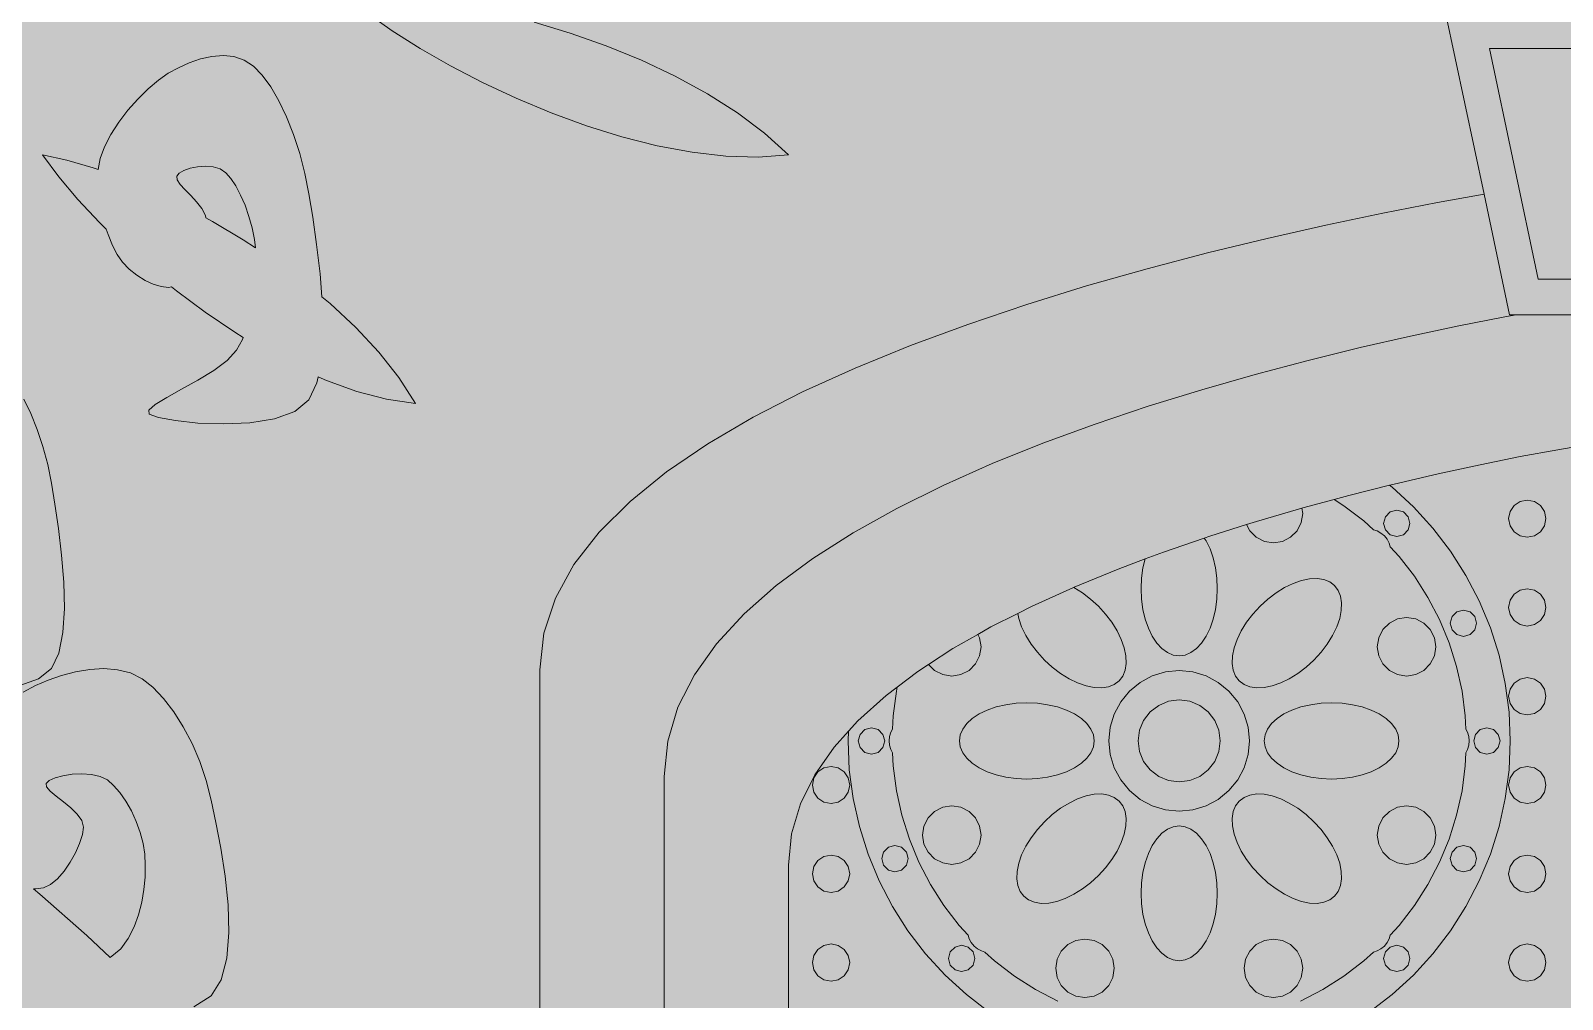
# Model space of a CAD drawing. Header units: millimetres. Extents: x -2412 to 16214, y -1176 to 12021.
# Drawn here: x 1608 to 2925, y 5091 to 5924 of the extents above; entities that cross this region are included whole.
import ezdxf

# ---------------------------------------------------------------- set-up
doc = ezdxf.new("R2010")
doc.units = ezdxf.units.MM
for name, color, linetype, lineweight, true_color in [('00_WHITE_BACKGROUND', 7, 'Continuous', 18, 0xffffff), ('02_CORNICES', 7, 'Continuous', 18, 0x000000), ('03_FRAMES_DOORS', 7, 'Continuous', 18, 0x000000), ('06_ORNAMENT', 7, 'Continuous', 18, 0x000000)]:
    doc.layers.add(name, color=color, linetype=linetype, lineweight=lineweight, true_color=true_color)

msp = doc.modelspace()

# ---------------------------------------------------------------- linework, layer by layer
at = {"layer": '00_WHITE_BACKGROUND', "lineweight": 18, "true_color": 0xffffff}
msp.add_solid([(-2412.2137, -1175.5725), (16213.7405, -1175.5725), (-2412.2137, 12015.2672), (16213.7405, 12015.2672)], dxfattribs=at)
at = {"layer": '02_CORNICES', "color": 7, "lineweight": 18, "true_color": 0x000000}
msp.add_lwpolyline([(3056.4885, 5938.9313), (3032.0611, 5938.9313), (3004.5802, 5938.9313), (2977.0992, 5938.9313), (2949.6183, 5938.9313), (2922.1374, 5938.9313), (2897.7099, 5938.9313), (2863.6794, 5938.9313), (2824.4275, 5938.9313), (2857.4504, 5782.9924), (2879.3893, 5679.3893)], dxfattribs=at)
msp.add_lwpolyline([(2862.1069, 5908.3969), (2904.1374, 5709.9237), (3050.0611, 5709.9237), (3092.0916, 5908.3969)], close=True, dxfattribs=at)
at = {"layer": '03_FRAMES_DOORS', "color": 7, "lineweight": 18, "true_color": 0x000000}
for points in [[(2857.4504, 5782.9924), (2817.5725, 5775.8015), (2770.5344, 5766.6412), (2721.5725, 5756.3664), (2671.1603, 5744.9924), (2619.7557, 5732.5038), (2567.8321, 5718.8702), (2515.8626, 5704.1069), (2464.3206, 5688.1985), (2413.6641, 5671.145), (2364.3664, 5652.9313), (2316.8855, 5633.5573), (2271.7099, 5613.0076), (2229.2977, 5591.2672), (2190.1221, 5568.3511), (2154.6412, 5544.229), (2123.3435, 5518.916), (2096.6718, 5492.3969), (2075.1298, 5464.6565), (2059.145, 5435.6794), (2049.2214, 5405.4809), (2045.8015, 5374.0458), (2045.8015, 4473.2824)], [(2885.1298, 5679.3893), (2875.4046, 5677.6183), (2835.8779, 5669.8473), (2794.2443, 5661.0076), (2750.9008, 5651.1145), (2706.2595, 5640.1374), (2660.7634, 5628.0916), (2614.8092, 5614.9466), (2568.7939, 5600.7176), (2523.1603, 5585.374), (2478.3206, 5568.9313), (2434.6718, 5551.374), (2392.6565, 5532.687), (2352.6565, 5512.8702), (2315.1145, 5491.9084), (2280.4275, 5469.8015), (2249.0229, 5446.5496), (2221.313, 5422.1374), (2197.7099, 5396.5649), (2178.626, 5369.8168), (2164.4885, 5341.8779), (2155.6947, 5312.7634), (2152.6718, 5282.4427), (2152.6718, 4473.2824)], [(2879.3893, 5679.3893), (2885.1298, 5679.3893)], [(2885.1298, 5679.3893), (3069.0687, 5679.3893)], [(3212.8244, 5524.0611), (3178.0916, 5532.7786), (3173.9847, 5533.8168), (3136.2595, 5542.6107), (3100.0153, 5550.4733), (3065.6183, 5557.374), (3033.4198, 5563.3435), (3003.8015, 5568.3969), (2977.0992, 5572.5191), (2950.3969, 5568.3969), (2920.7786, 5563.3435), (2888.5802, 5557.374), (2854.1832, 5550.4733), (2817.9389, 5542.6107), (2780.2137, 5533.8168), (2776.1069, 5532.7786), (2741.374, 5524.0611)], [(2700.855, 5513.084), (2661.771, 5501.6641)], [(2653.2977, 5498.9924), (2621.7252, 5489.0229), (2616.9618, 5487.374)], [(2582.0153, 5475.3893), (2566.0305, 5469.4046), (2542.9771, 5460.7634), (2504.9924, 5445.145), (2504.5649, 5444.9618), (2468.4122, 5428.5344), (2456.5649, 5422.5496), (2433.6031, 5410.9313), (2422.4427, 5404.5649)], [(2400.9313, 5392.3053), (2380, 5378.687), (2370.7481, 5372.6565)], [(2353.0687, 5359.2824), (2343.4046, 5351.9847), (2319.2824, 5330.2901)], [(2311.1298, 5321.2519), (2298.7481, 5307.542), (2282.1374, 5283.771), (2269.8168, 5258.9466), (2262.1679, 5233.0534), (2259.542, 5206.1069), (2259.542, 4473.2824)]]:
    msp.add_lwpolyline(points, dxfattribs=at)
at = {"layer": '06_ORNAMENT', "color": 7, "lineweight": 18, "true_color": 0x000000}
for points in [[(1896.9771, 5938.9313), (1918.7634, 5923.5267), (1942.8702, 5908.2443), (1968.9466, 5893.313), (1996.626, 5878.9618), (2025.5725, 5865.4656), (2055.4046, 5853.0382), (2085.7863, 5841.9542), (2116.3511, 5832.4122), (2146.7481, 5824.7023), (2176.626, 5819.0382), (2205.6183, 5815.6641), (2233.374, 5814.8397), (2259.542, 5816.7939), (2239.0534, 5835.542), (2215.6947, 5853.1145), (2189.9542, 5869.4504), (2162.2443, 5884.5191), (2133.0534, 5898.2595), (2102.8092, 5910.6107), (2071.9847, 5921.5573), (2041.0229, 5931.0229)], [(1598.7634, 5360.6718), (1614.9008, 5366.3817), (1625.9542, 5375.2672), (1632.2748, 5388.5038), (1635.8321, 5406.0916), (1637.0992, 5426.8244), (1636.5496, 5449.4656), (1634.687, 5472.7939), (1631.9695, 5495.5878), (1628.9008, 5516.6107), (1625.9542, 5534.6565), (1622.7481, 5550.626), (1618.6565, 5566.0916), (1613.8168, 5580.7786), (1608.3206, 5594.4275), (1602.3053, 5606.7939)], [(2758.687, 5079.8015), (2778.3969, 5094.916), (2796.7023, 5111.6947), (2813.4809, 5130), (2828.5954, 5149.7099), (2841.9389, 5170.6412), (2853.4046, 5192.6718), (2862.916, 5215.6183), (2870.3817, 5239.2977), (2875.7557, 5263.542), (2878.9924, 5288.1679), (2880.0763, 5312.9771), (2878.9924, 5337.7863), (2875.7557, 5362.4122), (2870.3817, 5386.6565), (2862.916, 5410.3359), (2853.4046, 5433.2824), (2841.9389, 5455.2977), (2828.5954, 5476.2443), (2813.4809, 5495.9542), (2796.7023, 5514.2595), (2778.3969, 5531.0382), (2776.1069, 5532.7786)], [(2661.771, 5501.6641), (2653.2977, 5498.9924), (2656.0153, 5493.6641), (2661.5878, 5488.0916), (2668.6107, 5484.5191), (2676.3969, 5483.2824), (2684.1832, 5484.5191), (2691.2061, 5488.0916), (2696.7786, 5493.6641), (2700.3511, 5500.687), (2701.5878, 5508.4733), (2700.855, 5513.084), (2701.771, 5513.3435), (2728.5496, 5520.5954)], [(2699.7557, 5089.2366), (2718.855, 5099.1756), (2737.0229, 5110.7481), (2754.1069, 5123.8626), (2762.4275, 5131.4962), (2765.4962, 5132.4427), (2768.855, 5134.2443), (2771.771, 5136.626), (2774.1527, 5139.542), (2775.9542, 5142.9008), (2776.9008, 5145.9695), (2784.5344, 5154.2901), (2797.6489, 5171.374), (2809.2214, 5189.542), (2819.1603, 5208.6412), (2827.4046, 5228.5496), (2833.8779, 5249.084), (2838.5344, 5270.1069), (2841.3435, 5291.4656), (2841.8473, 5302.7481), (2843.3282, 5305.5878), (2844.4427, 5309.2366), (2844.8092, 5312.9771), (2844.4427, 5316.7176), (2843.3282, 5320.3664), (2841.8473, 5323.2061), (2841.3435, 5334.4885), (2838.5344, 5355.8473), (2833.8779, 5376.8702), (2827.4046, 5397.4046), (2819.1603, 5417.313), (2809.2214, 5436.4122), (2797.6489, 5454.5802), (2784.5344, 5471.6641), (2776.9008, 5479.9847), (2775.9542, 5483.0534), (2774.1527, 5486.4122), (2771.771, 5489.3282), (2768.855, 5491.7099), (2765.4962, 5493.5115), (2762.4275, 5494.458), (2754.1069, 5502.0916), (2737.0229, 5515.2061), (2728.5496, 5520.5954)], [(2741.374, 5524.0611), (2728.5496, 5520.5954)], [(2566.0305, 5469.4046), (2564.2748, 5461.8779), (2563.0687, 5453.0382), (2562.6718, 5443.9695), (2563.0687, 5434.9008), (2564.2748, 5426.0611), (2566.2443, 5417.6641), (2568.9313, 5409.9084), (2572.2595, 5403.0076), (2576.1679, 5397.0992), (2580.5496, 5392.3511), (2585.2977, 5388.8702), (2590.2901, 5386.7481), (2595.4198, 5386.0305), (2600.5496, 5386.7481), (2605.542, 5388.8702), (2610.2901, 5392.3511), (2614.6718, 5397.0992), (2618.5802, 5403.0076), (2621.9084, 5409.9084), (2624.5954, 5417.6641), (2626.5649, 5426.0611), (2627.771, 5434.9008), (2628.1679, 5443.9695), (2627.771, 5453.0382), (2626.5649, 5461.8779), (2624.5954, 5470.2748), (2621.9084, 5478.0305), (2618.5802, 5484.9313), (2616.9618, 5487.374), (2582.0153, 5475.3893)], [(2456.5649, 5422.5496), (2457.4504, 5418.1985), (2459.9847, 5410.9466), (2463.5573, 5403.5725), (2468.1069, 5396.2443), (2473.5115, 5389.145), (2479.6336, 5382.4427), (2486.3359, 5376.3206), (2493.4351, 5370.916), (2500.7634, 5366.3664), (2508.1374, 5362.7939), (2515.3893, 5360.2595), (2522.3206, 5358.8397), (2528.7786, 5358.5802), (2534.5954, 5359.4809), (2539.6336, 5361.5115), (2543.7557, 5364.6412), (2546.8855, 5368.7634), (2548.916, 5373.8015), (2549.8168, 5379.6183), (2549.5573, 5386.0763), (2548.1374, 5393.0076), (2545.6031, 5400.2595), (2542.0305, 5407.6336), (2537.4809, 5414.9618), (2532.0763, 5422.0611), (2525.9542, 5428.7634), (2519.2519, 5434.8855), (2512.1527, 5440.2901), (2504.8244, 5444.8397), (2504.5649, 5444.9618)], [(2380, 5378.687), (2385.1145, 5373.5725), (2392.1374, 5370), (2399.9237, 5368.7634), (2407.7099, 5370), (2414.7328, 5373.5725), (2420.3053, 5379.145), (2423.8779, 5386.1679), (2425.1145, 5393.9542), (2423.8779, 5401.7405), (2422.4427, 5404.5649), (2400.9313, 5392.3053)], [(1748.2901, 5084.3511), (1763.3588, 5093.7405), (1771.9847, 5107.7099), (1776.8244, 5126.2901), (1778.5496, 5148.1679), (1777.8168, 5172.0611), (1775.2672, 5196.687), (1771.5725, 5220.7328), (1767.3893, 5242.9313), (1763.3588, 5261.9847), (1758.9771, 5278.8397), (1753.4046, 5295.1603), (1746.7939, 5310.6565), (1739.313, 5325.0687), (1731.1145, 5338.1221), (1722.3511, 5349.5573), (1713.2061, 5359.0687), (1703.8168, 5366.4122), (1693.771, 5371.4046), (1682.7481, 5374.2137), (1671.0076, 5375.1145), (1658.8702, 5374.3817), (1646.626, 5372.3053), (1634.5802, 5369.1298), (1623.0076, 5365.145), (1612.2137, 5360.6107), (1601.5573, 5355.0229)], [(2370.7481, 5372.6565), (2353.0687, 5359.2824), (2352.3053, 5355.8473), (2349.4962, 5334.4885), (2348.9924, 5323.2061), (2347.5115, 5320.3664), (2346.3969, 5316.7176), (2346.0305, 5312.9771), (2346.3969, 5309.2366), (2347.5115, 5305.5878), (2348.9924, 5302.7481), (2349.4962, 5291.4656), (2352.3053, 5270.1069), (2356.9618, 5249.084), (2363.4351, 5228.5496), (2371.6794, 5208.6412), (2381.6183, 5189.542), (2393.1908, 5171.374), (2406.3053, 5154.2901), (2413.9389, 5145.9695), (2414.8855, 5142.9008), (2416.687, 5139.542), (2419.0687, 5136.626), (2421.9847, 5134.2443), (2425.3435, 5132.4427), (2428.4122, 5131.4962), (2436.7328, 5123.8626), (2453.8168, 5110.7481), (2471.9847, 5099.1756), (2491.084, 5089.2366)], [(2319.2824, 5330.2901), (2311.1298, 5321.2519), (2310.7634, 5312.9771), (2311.8473, 5288.1679), (2315.084, 5263.542), (2320.458, 5239.2977), (2327.9237, 5215.6183), (2337.4351, 5192.6718), (2348.9008, 5170.6412), (2362.2443, 5149.7099), (2377.3588, 5130), (2394.1374, 5111.6947), (2412.4427, 5094.916), (2432.1527, 5079.8015)]]:
    msp.add_lwpolyline(points, dxfattribs=at)
for points in [[(1618.3206, 5816.7939), (1632.2443, 5798.0305), (1648.626, 5778.5649), (1667.1908, 5758.7176), (1673.0229, 5753.0382), (1674.6107, 5748.2595), (1678.4427, 5739.0382), (1682.4427, 5731.2977), (1687.1145, 5724.6718), (1692.8702, 5718.626), (1699.4046, 5713.3435), (1706.3817, 5708.9618), (1713.4351, 5705.6641), (1720.2748, 5703.6031), (1726.5344, 5702.9313), (1729.1145, 5703.3588), (1733.3588, 5699.8931), (1757.9847, 5681.5725), (1783.4656, 5664.4122), (1790.8855, 5659.9389), (1790.1985, 5658.1985), (1785.0382, 5648.855), (1777.0076, 5640.0611), (1765.4046, 5631.3893), (1751.8321, 5623.0534), (1737.8626, 5615.2672), (1725.0992, 5608.2443), (1715.1298, 5602.1985), (1709.542, 5597.3435), (1709.9237, 5593.8931), (1717.8626, 5591.084), (1732.5496, 5588.3511), (1751.9237, 5586.3053), (1773.9389, 5585.4962), (1796.5191, 5586.5038), (1817.6641, 5589.8779), (1835.2824, 5596.229), (1847.3282, 5606.1069), (1854.229, 5620.8092), (1855.2672, 5626.0763), (1862.2595, 5622.9466), (1888.4122, 5613.5115), (1914.0611, 5606.7786), (1938.9313, 5603.0534), (1924.6107, 5625.4656), (1907.3282, 5647.3435), (1887.4962, 5668.5649), (1865.5115, 5688.9771), (1858.3969, 5694.8092), (1856.855, 5714.4733), (1853.8931, 5739.7863), (1850.5496, 5763.1603), (1847.3282, 5783.2061), (1843.8321, 5800.9466), (1839.374, 5818.1221), (1834.0763, 5834.4427), (1828.0916, 5849.6183), (1821.5267, 5863.3588), (1814.5191, 5875.374), (1807.2061, 5885.4046), (1799.6947, 5893.1298), (1791.6641, 5898.3817), (1782.8397, 5901.3282), (1773.4504, 5902.2901), (1763.7405, 5901.5267), (1753.9542, 5899.3282), (1744.3053, 5895.9847), (1735.0534, 5891.7863), (1726.4122, 5887.0229), (1717.8779, 5881.145), (1709.0076, 5873.6336), (1700.1374, 5864.8702), (1691.6031, 5855.145), (1683.7557, 5844.8397), (1676.9466, 5834.2748), (1671.5115, 5823.8015), (1667.7863, 5813.7405), (1666.0153, 5804.2901), (1661.8931, 5805.771), (1639.1298, 5812.4122)], [(1733.7405, 5798.4733), (1735.8779, 5801.084), (1739.8931, 5803.4656), (1745.2977, 5805.3893), (1751.6031, 5806.6718), (1758.3053, 5807.1298), (1764.916, 5806.5649), (1770.9313, 5804.7634), (1775.8779, 5801.5267), (1780.1679, 5796.6107), (1784.4427, 5790.1069), (1788.5496, 5782.2901), (1792.3664, 5773.4656), (1795.7252, 5763.9695), (1798.458, 5754.0763), (1800.4427, 5744.1069), (1801.2366, 5737.0382), (1790.855, 5743.8931), (1764.4122, 5759.6031), (1758.6412, 5762.7023), (1758.2595, 5764.7176), (1755.1298, 5770.6412), (1750.687, 5776.3969), (1745.6489, 5781.8626), (1740.7328, 5786.9466), (1736.626, 5791.4809), (1734.0611, 5795.374)], [(2878.626, 5504.0763), (2879.8473, 5497.9389), (2883.3282, 5492.7328), (2888.5191, 5489.2672), (2894.6565, 5488.0458), (2900.7939, 5489.2672), (2905.9847, 5492.7328), (2909.4656, 5497.9389), (2910.687, 5504.0763), (2909.4656, 5510.2137), (2905.9847, 5515.4046), (2900.7939, 5518.8855), (2894.6565, 5520.1069), (2888.5191, 5518.8855), (2883.3282, 5515.4046), (2879.8473, 5510.2137)], [(2771.1145, 5500.0153), (2772.6412, 5494.3359), (2776.7786, 5490.1985), (2782.458, 5488.6718), (2788.1221, 5490.1985), (2792.2748, 5494.3359), (2793.7863, 5500.0153), (2792.2748, 5505.6794), (2788.1221, 5509.8321), (2782.458, 5511.3435), (2776.7786, 5509.8321), (2772.6412, 5505.6794)], [(2641.0229, 5379.6183), (2641.9237, 5373.8015), (2643.9542, 5368.7634), (2647.084, 5364.6412), (2651.2061, 5361.5115), (2656.2443, 5359.4809), (2662.0611, 5358.5802), (2668.5191, 5358.8397), (2675.4504, 5360.2595), (2682.7023, 5362.7939), (2690.0763, 5366.3664), (2697.4046, 5370.916), (2704.5038, 5376.3206), (2711.2061, 5382.4427), (2717.3282, 5389.145), (2722.7328, 5396.2443), (2727.2824, 5403.5725), (2730.855, 5410.9466), (2733.3893, 5418.1985), (2734.7939, 5425.1298), (2735.0687, 5431.5878), (2734.1679, 5437.4046), (2732.1374, 5442.4427), (2729.0076, 5446.5649), (2724.8855, 5449.6947), (2719.8473, 5451.7252), (2714.0305, 5452.626), (2707.5725, 5452.3511), (2700.6412, 5450.9466), (2693.3893, 5448.4122), (2686.0153, 5444.8397), (2678.687, 5440.2901), (2671.5878, 5434.8855), (2664.8855, 5428.7634), (2658.7634, 5422.0611), (2653.3588, 5414.9618), (2648.8092, 5407.6336), (2645.2366, 5400.2595), (2642.7023, 5393.0076), (2641.2824, 5386.0763)], [(2878.626, 5427.7405), (2879.8473, 5421.6031), (2883.3282, 5416.3969), (2888.5191, 5412.9313), (2894.6565, 5411.7099), (2900.7939, 5412.9313), (2905.9847, 5416.3969), (2909.4656, 5421.6031), (2910.687, 5427.7405), (2909.4656, 5433.8779), (2905.9847, 5439.0687), (2900.7939, 5442.5496), (2894.6565, 5443.771), (2888.5191, 5442.5496), (2883.3282, 5439.0687), (2879.8473, 5433.8779)], [(2828.458, 5414.1985), (2829.9695, 5408.5344), (2834.1221, 5404.3817), (2839.7863, 5402.855), (2845.4504, 5404.3817), (2849.6031, 5408.5344), (2851.1298, 5414.1985), (2849.6031, 5419.8626), (2845.4504, 5424.0153), (2839.7863, 5425.5267), (2834.1221, 5424.0153), (2829.9695, 5419.8626)], [(2765.7252, 5393.9542), (2766.9618, 5386.1679), (2770.5344, 5379.145), (2776.1069, 5373.5725), (2783.1298, 5370), (2790.916, 5368.7634), (2798.7023, 5370), (2805.7252, 5373.5725), (2811.2977, 5379.145), (2814.8702, 5386.1679), (2816.1069, 5393.9542), (2814.8702, 5401.7405), (2811.2977, 5408.7634), (2805.7252, 5414.3359), (2798.7023, 5417.9084), (2790.916, 5419.145), (2783.1298, 5417.9084), (2776.1069, 5414.3359), (2770.5344, 5408.7634), (2766.9618, 5401.7405)], [(2534.9618, 5312.9771), (2536.1221, 5301.1756), (2539.5573, 5289.8473), (2545.145, 5279.3893), (2552.6718, 5270.229), (2561.8321, 5262.7023), (2572.2901, 5257.1145), (2583.6183, 5253.6794), (2595.4198, 5252.5191), (2607.2214, 5253.6794), (2618.5496, 5257.1145), (2629.0076, 5262.7023), (2638.1679, 5270.229), (2645.6947, 5279.3893), (2651.2824, 5289.8473), (2654.7176, 5301.1756), (2655.8779, 5312.9771), (2654.7176, 5324.7786), (2651.2824, 5336.1069), (2645.6947, 5346.5649), (2638.1679, 5355.7252), (2629.0076, 5363.2519), (2618.5496, 5368.8397), (2607.2214, 5372.2748), (2595.4198, 5373.4351), (2583.6183, 5372.2748), (2572.2901, 5368.8397), (2561.8321, 5363.2519), (2552.6718, 5355.7252), (2545.145, 5346.5649), (2539.5573, 5336.1069), (2536.1221, 5324.7786)], [(2878.626, 5351.4046), (2879.8473, 5345.2672), (2883.3282, 5340.0611), (2888.5191, 5336.5954), (2894.6565, 5335.374), (2900.7939, 5336.5954), (2905.9847, 5340.0611), (2909.4656, 5345.2672), (2910.687, 5351.4046), (2909.4656, 5357.542), (2905.9847, 5362.7328), (2900.7939, 5366.2137), (2894.6565, 5367.4351), (2888.5191, 5366.2137), (2883.3282, 5362.7328), (2879.8473, 5357.542)], [(2560.1527, 5312.9771), (2561.3588, 5303.8473), (2564.8702, 5295.3435), (2570.4885, 5288.0458), (2577.7863, 5282.4275), (2586.2901, 5278.916), (2595.4198, 5277.7099), (2604.5496, 5278.916), (2613.0534, 5282.4275), (2620.3511, 5288.0458), (2625.9695, 5295.3435), (2629.4809, 5303.8473), (2630.687, 5312.9771), (2629.4809, 5322.1069), (2625.9695, 5330.6107), (2620.3511, 5337.9084), (2613.0534, 5343.5267), (2604.5496, 5347.0382), (2595.4198, 5348.2443), (2586.2901, 5347.0382), (2577.7863, 5343.5267), (2570.4885, 5337.9084), (2564.8702, 5330.6107), (2561.3588, 5322.1069)], [(2406.4885, 5312.9771), (2407.2061, 5307.8473), (2409.3282, 5302.855), (2412.8092, 5298.1069), (2417.5573, 5293.7252), (2423.4656, 5289.8168), (2430.3664, 5286.4885), (2438.1221, 5283.8015), (2446.5191, 5281.8321), (2455.3588, 5280.626), (2464.4275, 5280.229), (2473.4962, 5280.626), (2482.3359, 5281.8321), (2490.7328, 5283.8015), (2498.4885, 5286.4885), (2505.3893, 5289.8168), (2511.2977, 5293.7252), (2516.0458, 5298.1069), (2519.5267, 5302.855), (2521.6489, 5307.8473), (2522.3664, 5312.9771), (2521.6489, 5318.1069), (2519.5267, 5323.0992), (2516.0458, 5327.8473), (2511.2977, 5332.229), (2505.3893, 5336.1374), (2498.4885, 5339.4656), (2490.7328, 5342.1527), (2482.3359, 5344.1221), (2473.4962, 5345.3282), (2464.4275, 5345.7252), (2455.3588, 5345.3282), (2446.5191, 5344.1221), (2438.1221, 5342.1527), (2430.3664, 5339.4656), (2423.4656, 5336.1374), (2417.5573, 5332.229), (2412.8092, 5327.8473), (2409.3282, 5323.0992), (2407.2061, 5318.1069)], [(2668.4733, 5312.9771), (2669.1908, 5307.8473), (2671.313, 5302.855), (2674.7939, 5298.1069), (2679.542, 5293.7252), (2685.4504, 5289.8168), (2692.3511, 5286.4885), (2700.1069, 5283.8015), (2708.5038, 5281.8321), (2717.3435, 5280.626), (2726.4122, 5280.229), (2735.4809, 5280.626), (2744.3206, 5281.8321), (2752.7176, 5283.8015), (2760.4733, 5286.4885), (2767.374, 5289.8168), (2773.2824, 5293.7252), (2778.0305, 5298.1069), (2781.5115, 5302.855), (2783.6336, 5307.8473), (2784.3511, 5312.9771), (2783.6336, 5318.1069), (2781.5115, 5323.0992), (2778.0305, 5327.8473), (2773.2824, 5332.229), (2767.374, 5336.1374), (2760.4733, 5339.4656), (2752.7176, 5342.1527), (2744.3206, 5344.1221), (2735.4809, 5345.3282), (2726.4122, 5345.7252), (2717.3435, 5345.3282), (2708.5038, 5344.1221), (2700.1069, 5342.1527), (2692.3511, 5339.4656), (2685.4504, 5336.1374), (2679.542, 5332.229), (2674.7939, 5327.8473), (2671.313, 5323.0992), (2669.1908, 5318.1069)], [(2319.5878, 5312.9771), (2321.0992, 5307.313), (2325.2519, 5303.1603), (2330.916, 5301.6336), (2336.5802, 5303.1603), (2340.7328, 5307.313), (2342.2595, 5312.9771), (2340.7328, 5318.6412), (2336.5802, 5322.7939), (2330.916, 5324.3053), (2325.2519, 5322.7939), (2321.0992, 5318.6412)], [(2848.5954, 5312.9771), (2850.1069, 5307.313), (2854.2595, 5303.1603), (2859.9237, 5301.6336), (2865.5878, 5303.1603), (2869.7405, 5307.313), (2871.2672, 5312.9771), (2869.7405, 5318.6412), (2865.5878, 5322.7939), (2859.9237, 5324.3053), (2854.2595, 5322.7939), (2850.1069, 5318.6412)], [(1610.4885, 5185.8779), (1612.3664, 5185.7252), (1619.084, 5186.5649), (1625.145, 5189.4504), (1631.1603, 5194.458), (1636.9008, 5201.0534), (1642.1221, 5208.687), (1646.626, 5216.8244), (1650.1679, 5224.916), (1652.5038, 5232.4122), (1653.4351, 5238.7786), (1652.0305, 5244.4275), (1648.1069, 5250.0458), (1642.5496, 5255.5115), (1636.2595, 5260.7176), (1630.1069, 5265.5267), (1624.9924, 5269.8473), (1621.7863, 5273.542), (1621.374, 5276.4885), (1624.0458, 5278.9771), (1629.0687, 5281.2214), (1635.8321, 5283.0534), (1643.7099, 5284.2901), (1652.0763, 5284.7176), (1660.3359, 5284.1679), (1667.8626, 5282.458), (1674.0458, 5279.3893), (1679.4046, 5274.7176), (1684.7481, 5268.5344), (1689.8931, 5261.1145), (1694.6565, 5252.7328), (1698.855, 5243.7099), (1702.2748, 5234.3206), (1704.7634, 5224.8397), (1706.1069, 5215.5725), (1706.5496, 5206.0611), (1706.3817, 5195.8168), (1705.4504, 5185.1145), (1703.6794, 5174.229), (1700.9008, 5163.4504), (1697.0382, 5153.0229), (1691.9389, 5143.2366), (1685.4962, 5134.3511), (1676.4275, 5126.8092), (1656.3969, 5145.5878), (1616.0916, 5181.2061)], [(2280.1527, 5275.0687), (2281.374, 5268.9313), (2284.855, 5263.7252), (2290.0458, 5260.2595), (2296.1832, 5259.0382), (2302.3206, 5260.2595), (2307.5115, 5263.7252), (2310.9924, 5268.9313), (2312.2137, 5275.0687), (2310.9924, 5281.2061), (2307.5115, 5286.3969), (2302.3206, 5289.8779), (2296.1832, 5291.0992), (2290.0458, 5289.8779), (2284.855, 5286.3969), (2281.374, 5281.2061)], [(2878.626, 5275.0687), (2879.8473, 5268.9313), (2883.3282, 5263.7252), (2888.5191, 5260.2595), (2894.6565, 5259.0382), (2900.7939, 5260.2595), (2905.9847, 5263.7252), (2909.4656, 5268.9313), (2910.687, 5275.0687), (2909.4656, 5281.2061), (2905.9847, 5286.3969), (2900.7939, 5289.8779), (2894.6565, 5291.0992), (2888.5191, 5289.8779), (2883.3282, 5286.3969), (2879.8473, 5281.2061)], [(2455.771, 5194.3664), (2456.6718, 5188.5496), (2458.7023, 5183.5115), (2461.8321, 5179.3893), (2465.9542, 5176.2595), (2470.9924, 5174.229), (2476.8092, 5173.3282), (2483.2672, 5173.6031), (2490.1985, 5175.0076), (2497.4504, 5177.542), (2504.8244, 5181.1145), (2512.1527, 5185.6641), (2519.2519, 5191.0687), (2525.9542, 5197.1908), (2532.0763, 5203.8931), (2537.4809, 5210.9924), (2542.0305, 5218.3206), (2545.6031, 5225.6947), (2548.1374, 5232.9466), (2549.5573, 5239.8779), (2549.8168, 5246.3359), (2548.916, 5252.1527), (2546.8855, 5257.1908), (2543.7557, 5261.313), (2539.6336, 5264.4427), (2534.5954, 5266.4733), (2528.7786, 5267.374), (2522.3206, 5267.1145), (2515.3893, 5265.6947), (2508.1374, 5263.1603), (2500.7634, 5259.5878), (2493.4351, 5255.0382), (2486.3359, 5249.6336), (2479.6336, 5243.5115), (2473.5115, 5236.8092), (2468.1069, 5229.7099), (2463.5573, 5222.3817), (2459.9847, 5215.0076), (2457.4504, 5207.7557), (2456.0458, 5200.8244)], [(2641.0229, 5246.3359), (2641.2824, 5239.8779), (2642.7023, 5232.9466), (2645.2366, 5225.6947), (2648.8092, 5218.3206), (2653.3588, 5210.9924), (2658.7634, 5203.8931), (2664.8855, 5197.1908), (2671.5878, 5191.0687), (2678.687, 5185.6641), (2686.0153, 5181.1145), (2693.3893, 5177.542), (2700.6412, 5175.0076), (2707.5725, 5173.6031), (2714.0305, 5173.3282), (2719.8473, 5174.229), (2724.8855, 5176.2595), (2729.0076, 5179.3893), (2732.1374, 5183.5115), (2734.1679, 5188.5496), (2735.0687, 5194.3664), (2734.7939, 5200.8244), (2733.3893, 5207.7557), (2730.855, 5215.0076), (2727.2824, 5222.3817), (2722.7328, 5229.7099), (2717.3282, 5236.8092), (2711.2061, 5243.5115), (2704.5038, 5249.6336), (2697.4046, 5255.0382), (2690.0763, 5259.5878), (2682.7023, 5263.1603), (2675.4504, 5265.6947), (2668.5191, 5267.1145), (2662.0611, 5267.374), (2656.2443, 5266.4733), (2651.2061, 5264.4427), (2647.084, 5261.313), (2643.9542, 5257.1908), (2641.9237, 5252.1527)], [(2374.7328, 5232), (2375.9695, 5224.2137), (2379.542, 5217.1908), (2385.1145, 5211.6183), (2392.1374, 5208.0458), (2399.9237, 5206.8092), (2407.7099, 5208.0458), (2414.7328, 5211.6183), (2420.3053, 5217.1908), (2423.8779, 5224.2137), (2425.1145, 5232), (2423.8779, 5239.7863), (2420.3053, 5246.8092), (2414.7328, 5252.3817), (2407.7099, 5255.9542), (2399.9237, 5257.1908), (2392.1374, 5255.9542), (2385.1145, 5252.3817), (2379.542, 5246.8092), (2375.9695, 5239.7863)], [(2765.7252, 5232), (2766.9618, 5224.2137), (2770.5344, 5217.1908), (2776.1069, 5211.6183), (2783.1298, 5208.0458), (2790.916, 5206.8092), (2798.7023, 5208.0458), (2805.7252, 5211.6183), (2811.2977, 5217.1908), (2814.8702, 5224.2137), (2816.1069, 5232), (2814.8702, 5239.7863), (2811.2977, 5246.8092), (2805.7252, 5252.3817), (2798.7023, 5255.9542), (2790.916, 5257.1908), (2783.1298, 5255.9542), (2776.1069, 5252.3817), (2770.5344, 5246.8092), (2766.9618, 5239.7863)], [(2562.6718, 5181.9847), (2563.0687, 5172.916), (2564.2748, 5164.0763), (2566.2443, 5155.6794), (2568.9313, 5147.9237), (2572.2595, 5141.0229), (2576.1679, 5135.1145), (2580.5496, 5130.3664), (2585.2977, 5126.8855), (2590.2901, 5124.7634), (2595.4198, 5124.0458), (2600.5496, 5124.7634), (2605.542, 5126.8855), (2610.2901, 5130.3664), (2614.6718, 5135.1145), (2618.5802, 5141.0229), (2621.9084, 5147.9237), (2624.5954, 5155.6794), (2626.5649, 5164.0763), (2627.771, 5172.916), (2628.1679, 5181.9847), (2627.771, 5191.0534), (2626.5649, 5199.8931), (2624.5954, 5208.2901), (2621.9084, 5216.0458), (2618.5802, 5222.9466), (2614.6718, 5228.855), (2610.2901, 5233.6031), (2605.542, 5237.084), (2600.5496, 5239.2061), (2595.4198, 5239.9237), (2590.2901, 5239.2061), (2585.2977, 5237.084), (2580.5496, 5233.6031), (2576.1679, 5228.855), (2572.2595, 5222.9466), (2568.9313, 5216.0458), (2566.2443, 5208.2901), (2564.2748, 5199.8931), (2563.0687, 5191.0534)], [(2280.1527, 5198.7328), (2281.374, 5192.5954), (2284.855, 5187.3893), (2290.0458, 5183.9237), (2296.1832, 5182.7023), (2302.3206, 5183.9237), (2307.5115, 5187.3893), (2310.9924, 5192.5954), (2312.2137, 5198.7328), (2310.9924, 5204.8702), (2307.5115, 5210.0611), (2302.3206, 5213.542), (2296.1832, 5214.7634), (2290.0458, 5213.542), (2284.855, 5210.0611), (2281.374, 5204.8702)], [(2339.7099, 5211.7557), (2341.2366, 5206.0916), (2345.3893, 5201.9389), (2351.0534, 5200.4275), (2356.7176, 5201.9389), (2360.8702, 5206.0916), (2362.3817, 5211.7557), (2360.8702, 5217.4198), (2356.7176, 5221.5725), (2351.0534, 5223.0992), (2345.3893, 5221.5725), (2341.2366, 5217.4198)], [(2828.458, 5211.7557), (2829.9695, 5206.0916), (2834.1221, 5201.9389), (2839.7863, 5200.4275), (2845.4504, 5201.9389), (2849.6031, 5206.0916), (2851.1298, 5211.7557), (2849.6031, 5217.4198), (2845.4504, 5221.5725), (2839.7863, 5223.0992), (2834.1221, 5221.5725), (2829.9695, 5217.4198)], [(2878.626, 5198.7328), (2879.8473, 5192.5954), (2883.3282, 5187.3893), (2888.5191, 5183.9237), (2894.6565, 5182.7023), (2900.7939, 5183.9237), (2905.9847, 5187.3893), (2909.4656, 5192.5954), (2910.687, 5198.7328), (2909.4656, 5204.8702), (2905.9847, 5210.0611), (2900.7939, 5213.542), (2894.6565, 5214.7634), (2888.5191, 5213.542), (2883.3282, 5210.0611), (2879.8473, 5204.8702)], [(2280.1527, 5122.3969), (2281.374, 5116.2595), (2284.855, 5111.0534), (2290.0458, 5107.5878), (2296.1832, 5106.3664), (2302.3206, 5107.5878), (2307.5115, 5111.0534), (2310.9924, 5116.2595), (2312.2137, 5122.3969), (2310.9924, 5128.5344), (2307.5115, 5133.7252), (2302.3206, 5137.2061), (2296.1832, 5138.4275), (2290.0458, 5137.2061), (2284.855, 5133.7252), (2281.374, 5128.5344)], [(2397.0534, 5125.9389), (2398.5649, 5120.2748), (2402.7176, 5116.1221), (2408.3817, 5114.6107), (2414.0611, 5116.1221), (2418.1985, 5120.2748), (2419.7252, 5125.9389), (2418.1985, 5131.6183), (2414.0611, 5135.7557), (2408.3817, 5137.2824), (2402.7176, 5135.7557), (2398.5649, 5131.6183)], [(2489.2519, 5117.4809), (2490.4885, 5109.6947), (2494.0611, 5102.6718), (2499.6336, 5097.0992), (2506.6565, 5093.5267), (2514.4427, 5092.2901), (2522.229, 5093.5267), (2529.2519, 5097.0992), (2534.8244, 5102.6718), (2538.3969, 5109.6947), (2539.6336, 5117.4809), (2538.3969, 5125.2672), (2534.8244, 5132.2901), (2529.2519, 5137.8626), (2522.229, 5141.4351), (2514.4427, 5142.6718), (2506.6565, 5141.4351), (2499.6336, 5137.8626), (2494.0611, 5132.2901), (2490.4885, 5125.2672)], [(2651.2061, 5117.4809), (2652.4427, 5109.6947), (2656.0153, 5102.6718), (2661.5878, 5097.0992), (2668.6107, 5093.5267), (2676.3969, 5092.2901), (2684.1832, 5093.5267), (2691.2061, 5097.0992), (2696.7786, 5102.6718), (2700.3511, 5109.6947), (2701.5878, 5117.4809), (2700.3511, 5125.2672), (2696.7786, 5132.2901), (2691.2061, 5137.8626), (2684.1832, 5141.4351), (2676.3969, 5142.6718), (2668.6107, 5141.4351), (2661.5878, 5137.8626), (2656.0153, 5132.2901), (2652.4427, 5125.2672)], [(2771.1145, 5125.9389), (2772.6412, 5120.2748), (2776.7786, 5116.1221), (2782.458, 5114.6107), (2788.1221, 5116.1221), (2792.2748, 5120.2748), (2793.7863, 5125.9389), (2792.2748, 5131.6183), (2788.1221, 5135.7557), (2782.458, 5137.2824), (2776.7786, 5135.7557), (2772.6412, 5131.6183)], [(2878.626, 5122.3969), (2879.8473, 5116.2595), (2883.3282, 5111.0534), (2888.5191, 5107.5878), (2894.6565, 5106.3664), (2900.7939, 5107.5878), (2905.9847, 5111.0534), (2909.4656, 5116.2595), (2910.687, 5122.3969), (2909.4656, 5128.5344), (2905.9847, 5133.7252), (2900.7939, 5137.2061), (2894.6565, 5138.4275), (2888.5191, 5137.2061), (2883.3282, 5133.7252), (2879.8473, 5128.5344)]]:
    msp.add_lwpolyline(points, close=True, dxfattribs=at)

doc.saveas('drawing.dxf')
